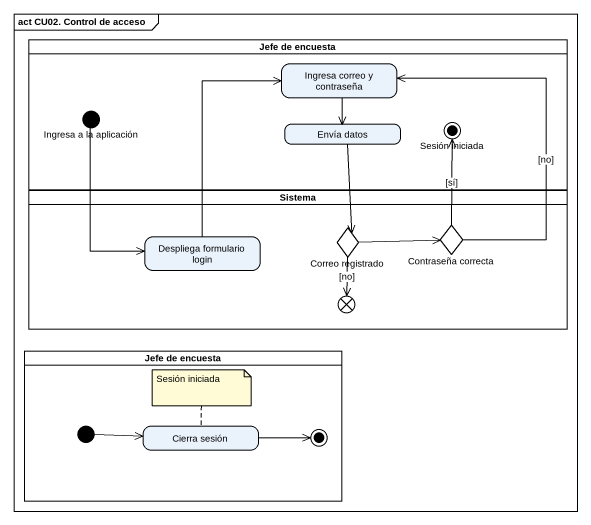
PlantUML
@startuml
mainframe act CU02. Control de acceso
hide empty description
state "Jefe de encuesta" as Jefe_de_encuesta <<partition>> {
  state "Ingresa correo y contraseña" as Ingresa_correo_y_contraseña
  state "Ingresa a la aplicación" as Ingresa_a_la_aplicación <<start>>
  state "Envía datos" as Envía_datos
  state "Sesión iniciada" as Sesión_iniciada <<end>>
}
state Sistema <<partition>> {
  state "Correo registrado" as Correo_registrado <<choice>>
  state "Contraseña correcta" as Contraseña_correcta <<choice>>
  state "Despliega formulario login" as Despliega_formulario_login
  state flowfinal1 <<end>>
}
state "Jefe de encuesta" as Jefe_de_encuesta_2 <<partition>> {
  state "Cierra sesión" as Cierra_sesión
  [*] -right-> Cierra_sesión
  Cierra_sesión -right-> [*]
}
Ingresa_correo_y_contraseña --> Envía_datos
Ingresa_a_la_aplicación --> Despliega_formulario_login
Envía_datos --> Correo_registrado
Correo_registrado -right-> Contraseña_correcta
Correo_registrado --> flowfinal1 : [no]
Contraseña_correcta -up-> Ingresa_correo_y_contraseña : [no]
Contraseña_correcta -up-> Sesión_iniciada : [sí]
Despliega_formulario_login -up-> Ingresa_correo_y_contraseña
note top of Cierra_sesión : Sesión iniciada
@enduml
